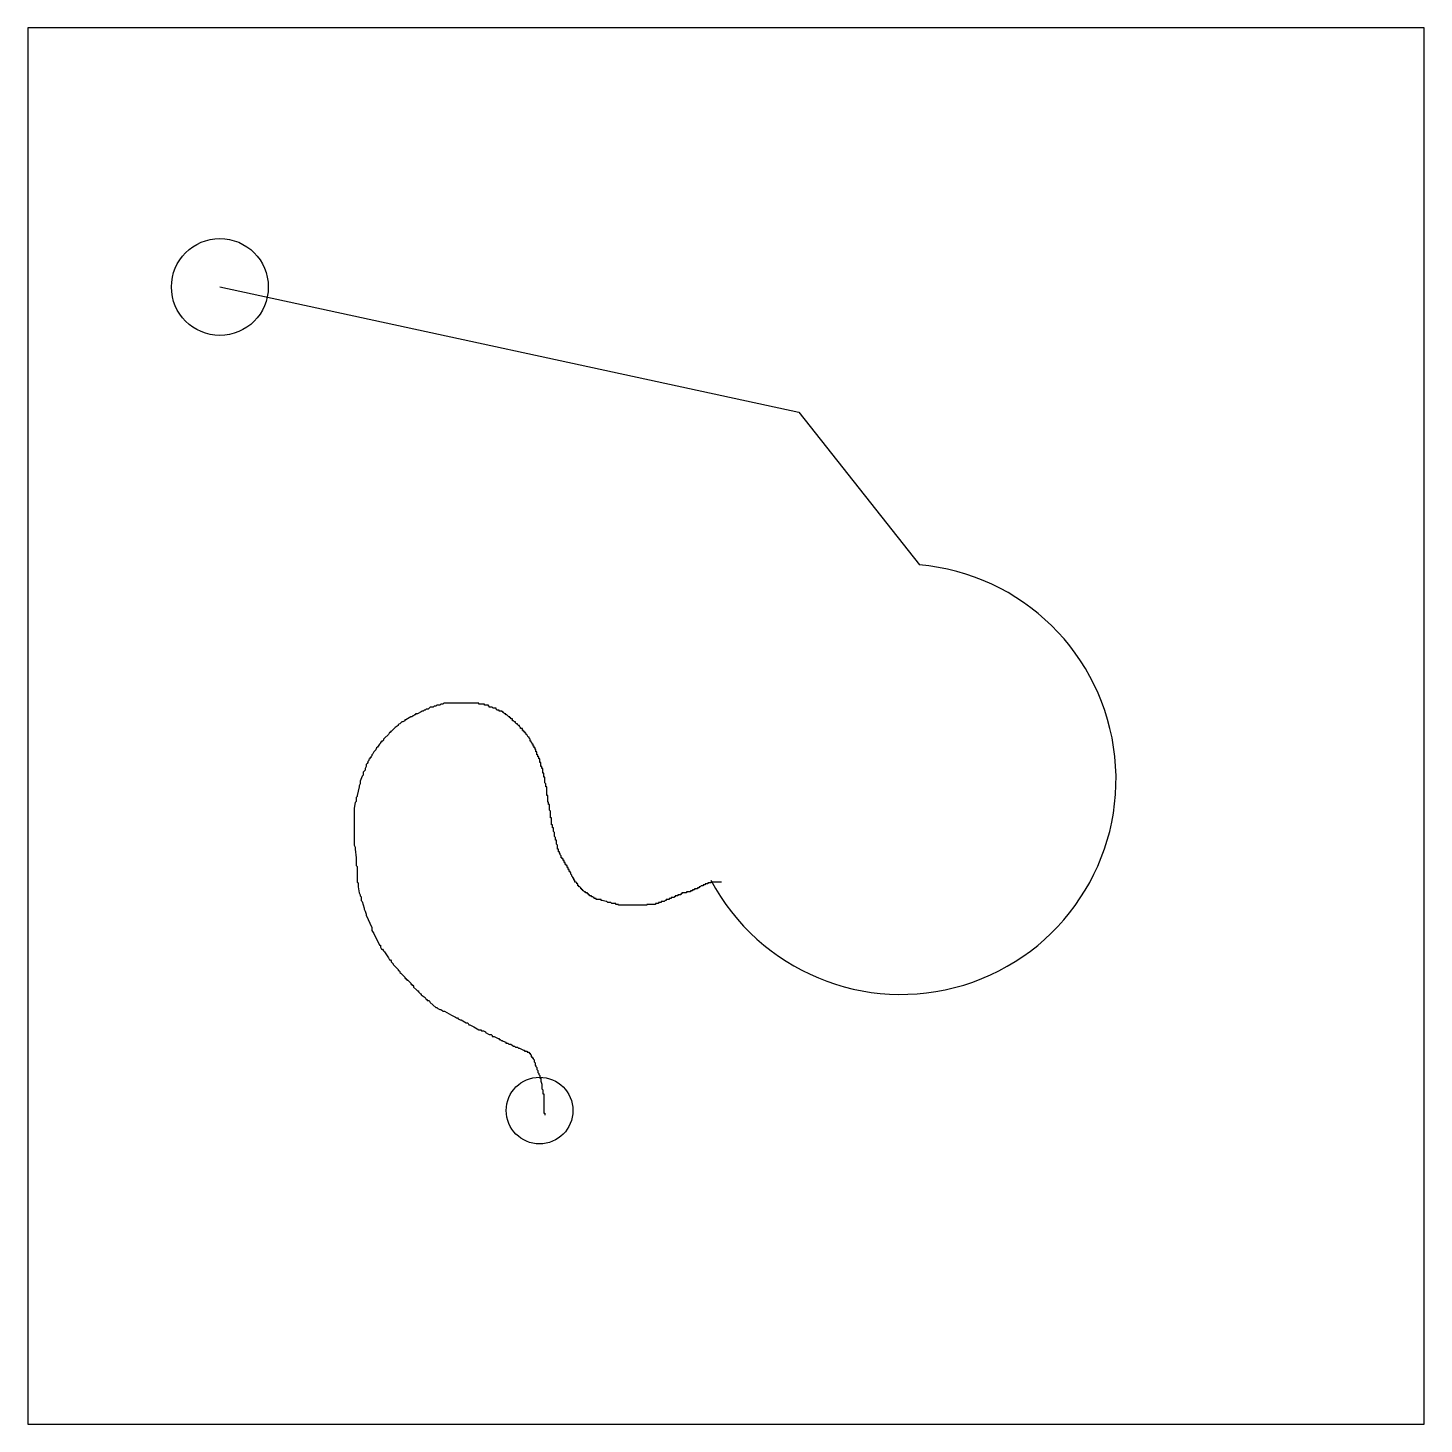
# Model space of a CAD drawing. Extents: x -47 to 53, y 1 to 101.
import ezdxf

# ---------------------------------------------------------------- set-up
doc = ezdxf.new("R2010")
doc.units = 0
doc.layers.add('LAYER_1', color=7, linetype='CONTINUOUS')

msp = doc.modelspace()

# ---------------------------------------------------------------- linework, layer by layer
at = {"layer": 'LAYER_1'}
for p, q in [((-33.21, 82.01), (8.26, 73.05)), ((8.26, 73.05), (16.89, 62.1))]:
    msp.add_line(p, q, dxfattribs=at)
at = {"layer": 'LAYER_1', "color": 240}
msp.add_lwpolyline([(-46.96, 0.56), (53.04, 0.56), (53.04, 100.56), (-46.96, 100.56)], close=True, dxfattribs=at)
at = {"layer": 'LAYER_1'}
msp.add_lwpolyline([(2.73, 39.39), (2.66, 39.39), (2.59, 39.39), (2.52, 39.39), (2.45, 39.39), (2.38, 39.39), (2.31, 39.39), (2.24, 39.39), (2.17, 39.39), (2.1, 39.39), (2.03, 39.39), (1.96, 39.39), (1.96, 39.32), (1.89, 39.32), (1.82, 39.32), (1.75, 39.32), (1.75, 39.25), (1.68, 39.25), (1.61, 39.25), (1.54, 39.25), (1.54, 39.18), (1.47, 39.18), (1.4, 39.18), (1.4, 39.11), (1.33, 39.11), (1.26, 39.11), (1.2, 39.04), (1.13, 39.04), (1.13, 38.97), (1.06, 38.97), (0.99, 38.97), (0.99, 38.9), (0.92, 38.9), (0.85, 38.9), (0.78, 38.9), (0.78, 38.83), (0.71, 38.83), (0.64, 38.83), (0.64, 38.76), (0.57, 38.76), (0.5, 38.76), (0.5, 38.69), (0.43, 38.69), (0.36, 38.69), (0.29, 38.69), (0.22, 38.69), (0.22, 38.62), (0.15, 38.62), (0.08, 38.62), (0.01, 38.62), (-0.06, 38.62), (-0.13, 38.62), (-0.13, 38.55), (-0.2, 38.55), (-0.2, 38.48), (-0.27, 38.48), (-0.34, 38.48), (-0.41, 38.48), (-0.41, 38.41), (-0.47, 38.41), (-0.54, 38.41), (-0.61, 38.41), (-0.61, 38.34), (-0.68, 38.34), (-0.68, 38.27), (-0.75, 38.27), (-0.82, 38.27), (-0.89, 38.27), (-0.89, 38.2), (-0.96, 38.2), (-1.03, 38.2), (-1.03, 38.13), (-1.1, 38.13), (-1.17, 38.13), (-1.24, 38.13), (-1.24, 38.07), (-1.31, 38.07), (-1.38, 38), (-1.45, 38), (-1.52, 38), (-1.59, 38), (-1.59, 37.93), (-1.66, 37.93), (-1.73, 37.93), (-1.8, 37.93), (-1.8, 37.86), (-1.87, 37.86), (-1.94, 37.86), (-2.01, 37.86), (-2.01, 37.79), (-2.08, 37.79), (-2.14, 37.79), (-2.21, 37.79), (-2.28, 37.79), (-2.35, 37.79), (-2.42, 37.79), (-2.49, 37.79), (-2.56, 37.79), (-2.63, 37.79), (-2.63, 37.72), (-2.7, 37.72), (-2.77, 37.72), (-2.84, 37.72), (-2.91, 37.72), (-2.98, 37.72), (-3.05, 37.72), (-3.12, 37.72), (-3.19, 37.72), (-3.26, 37.72), (-3.33, 37.72), (-3.4, 37.72), (-3.47, 37.72), (-3.54, 37.72), (-3.61, 37.72), (-3.68, 37.72), (-3.75, 37.72), (-3.82, 37.72), (-3.88, 37.72), (-3.95, 37.72), (-4.02, 37.72), (-4.09, 37.72), (-4.16, 37.72), (-4.23, 37.72), (-4.3, 37.72), (-4.37, 37.72), (-4.44, 37.72), (-4.51, 37.72), (-4.58, 37.72), (-4.65, 37.72), (-4.65, 37.79), (-4.72, 37.79), (-4.79, 37.79), (-4.86, 37.79), (-4.86, 37.86), (-4.93, 37.86), (-5, 37.86), (-5.07, 37.86), (-5.14, 37.86), (-5.21, 37.93), (-5.28, 37.93), (-5.35, 37.93), (-5.42, 37.93), (-5.49, 38), (-5.55, 38), (-5.83, 38.07), (-5.9, 38.07), (-5.9, 38.13), (-6.11, 38.13), (-6.18, 38.13), (-6.25, 38.13), (-6.25, 38.2), (-6.39, 38.2), (-6.39, 38.27), (-6.46, 38.27), (-6.53, 38.34), (-6.6, 38.34), (-6.6, 38.41), (-6.67, 38.41), (-6.74, 38.41), (-6.74, 38.48), (-6.81, 38.48), (-6.81, 38.55), (-6.88, 38.55), (-6.88, 38.62), (-6.95, 38.62), (-7.02, 38.62), (-7.02, 38.69), (-7.09, 38.69), (-7.16, 38.76), (-7.22, 38.76), (-7.22, 38.83), (-7.29, 38.83), (-7.29, 38.9), (-7.36, 38.9), (-7.36, 38.97), (-7.43, 39.04), (-7.5, 39.04), (-7.5, 39.11), (-7.57, 39.11), (-7.57, 39.18), (-7.57, 39.25), (-7.64, 39.25), (-7.64, 39.32), (-7.71, 39.39), (-7.78, 39.39), (-7.78, 39.46), (-7.78, 39.53), (-7.85, 39.53), (-7.85, 39.6), (-7.85, 39.67), (-7.92, 39.67), (-7.92, 39.74), (-7.99, 39.8), (-7.99, 39.87), (-8.06, 39.94), (-8.06, 40.01), (-8.06, 40.08), (-8.13, 40.08), (-8.13, 40.15), (-8.2, 40.15), (-8.2, 40.22), (-8.2, 40.29), (-8.27, 40.29), (-8.27, 40.36), (-8.27, 40.43), (-8.34, 40.43), (-8.34, 40.5), (-8.34, 40.57), (-8.41, 40.57), (-8.41, 40.64), (-8.48, 40.64), (-8.48, 40.71), (-8.48, 40.78), (-8.55, 40.78), (-8.55, 40.85), (-8.55, 40.92), (-8.62, 40.92), (-8.62, 40.99), (-8.62, 41.06), (-8.69, 41.06), (-8.69, 41.13), (-8.76, 41.13), (-8.76, 41.2), (-8.76, 41.27), (-8.83, 41.34), (-8.83, 41.41), (-8.89, 41.47), (-8.89, 41.54), (-8.96, 41.54), (-8.96, 41.61), (-8.96, 41.68), (-8.96, 41.75), (-9.03, 41.75), (-9.03, 41.82), (-9.03, 41.89), (-9.03, 41.96), (-9.03, 42.03), (-9.1, 42.1), (-9.1, 42.17), (-9.1, 42.24), (-9.1, 42.31), (-9.1, 42.38), (-9.17, 42.38), (-9.17, 42.45), (-9.17, 42.52), (-9.17, 42.59), (-9.24, 42.66), (-9.24, 42.73), (-9.24, 42.8), (-9.24, 42.87), (-9.24, 42.94), (-9.31, 43.01), (-9.31, 43.08), (-9.31, 43.15), (-9.31, 43.21), (-9.31, 43.28), (-9.38, 43.28), (-9.38, 43.35), (-9.38, 43.42), (-9.38, 43.49), (-9.45, 43.49), (-9.45, 43.56), (-9.45, 43.63), (-9.45, 43.7), (-9.45, 43.77), (-9.45, 43.84), (-9.45, 43.91), (-9.45, 43.98), (-9.52, 43.98), (-9.52, 44.05), (-9.52, 44.12), (-9.52, 44.19), (-9.52, 44.26), (-9.52, 44.33), (-9.52, 44.4), (-9.52, 44.47), (-9.59, 44.54), (-9.59, 44.61), (-9.59, 44.68), (-9.59, 44.75), (-9.59, 44.82), (-9.59, 44.88), (-9.59, 44.95), (-9.66, 44.95), (-9.66, 45.02), (-9.66, 45.09), (-9.73, 45.16), (-9.73, 45.23), (-9.73, 45.37), (-9.73, 45.44), (-9.73, 45.51), (-9.73, 45.58), (-9.8, 45.58), (-9.8, 45.65), (-9.8, 45.72), (-9.8, 45.79), (-9.8, 45.86), (-9.8, 45.93), (-9.8, 46), (-9.8, 46.07), (-9.8, 46.14), (-9.8, 46.21), (-9.87, 46.21), (-9.87, 46.28), (-9.87, 46.35), (-9.87, 46.42), (-9.94, 46.49), (-9.94, 46.55), (-9.94, 46.83), (-9.94, 46.9), (-10.01, 46.9), (-10.01, 46.97), (-10.01, 47.04), (-10.01, 47.11), (-10.01, 47.18), (-10.08, 47.18), (-10.08, 47.25), (-10.08, 47.32), (-10.08, 47.39), (-10.08, 47.46), (-10.08, 47.53), (-10.15, 47.53), (-10.15, 47.6), (-10.15, 47.67), (-10.22, 47.67), (-10.22, 47.74), (-10.22, 47.81), (-10.22, 47.88), (-10.22, 47.95), (-10.29, 47.95), (-10.29, 48.02), (-10.29, 48.09), (-10.29, 48.16), (-10.29, 48.22), (-10.36, 48.22), (-10.36, 48.29), (-10.36, 48.36), (-10.43, 48.36), (-10.43, 48.43), (-10.43, 48.5), (-10.5, 48.5), (-10.5, 48.57), (-10.5, 48.64), (-10.5, 48.71), (-10.57, 48.71), (-10.57, 48.78), (-10.57, 48.85), (-10.63, 48.92), (-10.63, 48.99), (-10.7, 48.99), (-10.7, 49.06), (-10.7, 49.13), (-10.77, 49.13), (-10.77, 49.2), (-10.77, 49.27), (-10.84, 49.27), (-10.84, 49.34), (-10.91, 49.41), (-10.91, 49.48), (-10.98, 49.48), (-10.98, 49.55), (-10.98, 49.62), (-11.05, 49.69), (-11.05, 49.76), (-11.12, 49.76), (-11.19, 49.9), (-11.26, 49.96), (-11.26, 50.03), (-11.33, 50.03), (-11.33, 50.1), (-11.4, 50.1), (-11.4, 50.17), (-11.47, 50.17), (-11.47, 50.24), (-11.54, 50.24), (-11.54, 50.31), (-11.54, 50.38), (-11.61, 50.38), (-11.68, 50.38), (-11.68, 50.45), (-11.75, 50.52), (-11.75, 50.59), (-11.82, 50.59), (-11.89, 50.66), (-11.89, 50.73), (-11.96, 50.73), (-12.03, 50.8), (-12.03, 50.87), (-12.1, 50.87), (-12.17, 50.94), (-12.24, 50.94), (-12.24, 51.01), (-12.24, 51.08), (-12.3, 51.08), (-12.37, 51.08), (-12.37, 51.15), (-12.44, 51.15), (-12.44, 51.22), (-12.51, 51.22), (-12.58, 51.29), (-12.65, 51.36), (-12.72, 51.36), (-12.72, 51.43), (-12.79, 51.43), (-12.86, 51.5), (-12.93, 51.5), (-12.93, 51.57), (-13, 51.57), (-13, 51.63), (-13.14, 51.63), (-13.21, 51.63), (-13.21, 51.7), (-13.28, 51.7), (-13.35, 51.7), (-13.42, 51.77), (-13.42, 51.84), (-13.49, 51.84), (-13.56, 51.84), (-13.63, 51.84), (-13.7, 51.91), (-13.77, 51.91), (-13.84, 51.91), (-13.91, 51.91), (-13.91, 51.98), (-13.97, 51.98), (-13.97, 52.05), (-14.04, 52.05), (-14.11, 52.05), (-14.18, 52.05), (-14.25, 52.05), (-14.25, 52.12), (-14.32, 52.12), (-14.39, 52.12), (-14.46, 52.12), (-14.53, 52.12), (-14.6, 52.12), (-14.67, 52.12), (-14.67, 52.19), (-14.74, 52.19), (-14.81, 52.19), (-14.88, 52.19), (-14.95, 52.19), (-15.02, 52.19), (-15.23, 52.19), (-15.3, 52.19), (-15.37, 52.19), (-15.44, 52.19), (-15.51, 52.19), (-15.58, 52.19), (-15.64, 52.19), (-15.71, 52.19), (-15.78, 52.19), (-15.85, 52.19), (-15.92, 52.19), (-15.99, 52.19), (-16.06, 52.19), (-16.13, 52.19), (-16.2, 52.19), (-16.27, 52.19), (-16.34, 52.19), (-16.41, 52.19), (-16.48, 52.19), (-16.55, 52.19), (-16.62, 52.19), (-16.69, 52.19), (-16.76, 52.19), (-16.83, 52.19), (-16.9, 52.19), (-16.97, 52.19), (-17.04, 52.19), (-17.11, 52.19), (-17.18, 52.19), (-17.25, 52.12), (-17.32, 52.12), (-17.38, 52.12), (-17.45, 52.05), (-17.52, 52.05), (-17.59, 52.05), (-17.66, 52.05), (-17.73, 51.98), (-17.8, 51.98), (-17.87, 51.98), (-17.94, 51.91), (-18.01, 51.91), (-18.08, 51.91), (-18.15, 51.91), (-18.22, 51.84), (-18.29, 51.77), (-18.36, 51.77), (-18.43, 51.77), (-18.5, 51.7), (-18.57, 51.7), (-18.64, 51.63), (-18.71, 51.63), (-18.78, 51.57), (-19.05, 51.43), (-19.12, 51.43), (-19.19, 51.43), (-19.19, 51.36), (-19.26, 51.36), (-19.33, 51.29), (-19.4, 51.29), (-19.47, 51.22), (-19.54, 51.22), (-19.89, 51.01), (-19.96, 51.01), (-19.96, 50.94), (-20.1, 50.87), (-20.17, 50.87), (-20.24, 50.8), (-20.31, 50.73), (-20.45, 50.66), (-20.45, 50.59), (-20.66, 50.45), (-20.72, 50.38), (-20.79, 50.31), (-20.86, 50.24), (-20.93, 50.17), (-21, 50.17), (-21, 50.1), (-21.07, 50.1), (-21.14, 49.96), (-21.42, 49.69), (-21.49, 49.62), (-21.49, 49.55), (-21.56, 49.48), (-21.63, 49.48), (-21.63, 49.41), (-21.7, 49.41), (-21.7, 49.34), (-21.77, 49.27), (-21.91, 49.06), (-21.98, 48.99), (-22.05, 48.85), (-22.12, 48.78), (-22.19, 48.71), (-22.26, 48.57), (-22.33, 48.5), (-22.33, 48.43), (-22.39, 48.36), (-22.39, 48.29), (-22.46, 48.29), (-22.46, 48.22), (-22.53, 48.16), (-22.53, 48.09), (-22.6, 48.02), (-22.6, 47.95), (-22.67, 47.88), (-22.74, 47.81), (-22.74, 47.67), (-22.81, 47.53), (-22.81, 47.46), (-22.81, 47.39), (-22.88, 47.32), (-22.95, 47.25), (-22.95, 47.18), (-22.95, 47.11), (-22.95, 47.04), (-23.02, 46.97), (-23.16, 46.62), (-23.16, 46.55), (-23.16, 46.49), (-23.16, 46.42), (-23.23, 46.28), (-23.23, 46.21), (-23.37, 45.58), (-23.37, 45.51), (-23.44, 45.44), (-23.44, 45.37), (-23.44, 45.3), (-23.44, 45.23), (-23.44, 45.16), (-23.51, 45.09), (-23.58, 44.68), (-23.58, 44.54), (-23.58, 44.47), (-23.58, 44.4), (-23.58, 44.33), (-23.58, 44.26), (-23.58, 44.19), (-23.58, 44.12), (-23.58, 44.05), (-23.58, 43.56), (-23.58, 43.42), (-23.58, 43.35), (-23.58, 43.28), (-23.58, 43.21), (-23.58, 43.15), (-23.58, 43.08), (-23.58, 43.01), (-23.58, 42.38), (-23.58, 42.31), (-23.58, 42.24), (-23.58, 42.17), (-23.58, 42.03), (-23.51, 41.89), (-23.51, 41.82), (-23.51, 41.75), (-23.44, 41.13), (-23.44, 40.99), (-23.44, 40.92), (-23.44, 40.85), (-23.44, 40.64), (-23.44, 40.57), (-23.37, 40.5), (-23.37, 40.43), (-23.37, 39.67), (-23.37, 39.6), (-23.37, 39.53), (-23.37, 39.39), (-23.3, 39.32), (-23.3, 39.25), (-23.3, 39.18), (-23.3, 39.04), (-23.23, 38.62), (-23.16, 38.48), (-23.16, 38.41), (-23.09, 38.34), (-23.09, 38.27), (-23.09, 38.2), (-23.09, 38.07), (-23.02, 38), (-22.88, 37.51), (-22.88, 37.44), (-22.81, 37.3), (-22.74, 37.09), (-22.74, 37.02), (-22.33, 36.12), (-22.33, 35.91), (-22.19, 35.7), (-21.77, 34.86), (-21.7, 34.86), (-21.7, 34.73), (-21.63, 34.59), (-21.56, 34.59), (-21.49, 34.45), (-21.42, 34.38), (-21.14, 33.96), (-21.07, 33.82), (-21, 33.82), (-20.93, 33.75), (-20.93, 33.68), (-20.79, 33.54), (-20.79, 33.47), (-20.72, 33.4), (-20.52, 33.19), (-20.45, 33.12), (-20.45, 33.05), (-20.38, 33.05), (-20.31, 32.99), (-20.31, 32.92), (-20.24, 32.85), (-20.17, 32.78), (-20.03, 32.64), (-19.96, 32.57), (-19.96, 32.5), (-19.89, 32.5), (-19.89, 32.43), (-19.82, 32.43), (-19.82, 32.36), (-19.75, 32.36), (-19.54, 32.15), (-19.54, 32.08), (-19.47, 32.08), (-19.47, 32.01), (-19.4, 32.01), (-19.33, 31.94), (-19.33, 31.87), (-19.12, 31.66), (-19.05, 31.59), (-18.99, 31.59), (-18.99, 31.52), (-18.92, 31.45), (-18.85, 31.38), (-18.78, 31.38), (-18.78, 31.32), (-18.5, 31.11), (-18.43, 30.97), (-18.36, 30.97), (-18.36, 30.9), (-18.22, 30.9), (-18.15, 30.76), (-17.73, 30.41), (-17.66, 30.41), (-17.59, 30.34), (-17.45, 30.27), (-17.38, 30.27), (-17.32, 30.2), (-17.25, 30.13), (-17.11, 30.13), (-16.62, 29.85), (-16.48, 29.78), (-16.34, 29.71), (-16.27, 29.65), (-16.2, 29.65), (-16.13, 29.58), (-15.99, 29.51), (-15.92, 29.51), (-15.58, 29.3), (-15.51, 29.3), (-15.44, 29.3), (-15.37, 29.16), (-15.3, 29.16), (-15.16, 29.09), (-15.02, 29.02), (-14.67, 28.81), (-14.6, 28.81), (-14.53, 28.81), (-14.46, 28.74), (-14.39, 28.74), (-14.32, 28.74), (-14.18, 28.67), (-14.18, 28.6), (-13.91, 28.46), (-13.84, 28.46), (-13.77, 28.46), (-13.7, 28.39), (-13.7, 28.32), (-13.63, 28.32), (-13.56, 28.32), (-13.28, 28.18), (-13.21, 28.18), (-13.21, 28.11), (-13.14, 28.11), (-13.07, 28.04), (-13, 28.04), (-12.93, 27.98), (-12.72, 27.91), (-12.72, 27.84), (-12.65, 27.84), (-12.58, 27.84), (-12.51, 27.77), (-12.44, 27.77), (-12.37, 27.77), (-12.17, 27.63), (-12.1, 27.63), (-12.03, 27.56), (-11.96, 27.56), (-11.89, 27.56), (-11.82, 27.49), (-11.75, 27.49), (-11.47, 27.35), (-11.4, 27.35), (-11.4, 27.28), (-11.33, 27.28), (-11.26, 27.28), (-11.19, 27.28), (-11.19, 27.21), (-11.12, 27.21), (-11.05, 27.21), (-11.05, 27.14), (-10.98, 27.14), (-10.98, 27.07), (-10.91, 27), (-10.91, 26.93), (-10.91, 26.86), (-10.84, 26.86), (-10.84, 26.79), (-10.77, 26.79), (-10.77, 26.72), (-10.7, 26.65), (-10.7, 26.58), (-10.7, 26.51), (-10.63, 26.44), (-10.63, 26.37), (-10.63, 26.3), (-10.63, 26.24), (-10.57, 26.24), (-10.57, 26.17), (-10.5, 26.1), (-10.5, 26.03), (-10.5, 25.96), (-10.43, 25.89), (-10.43, 25.75), (-10.36, 25.68), (-10.36, 25.61), (-10.29, 25.54), (-10.29, 25.47), (-10.29, 25.4), (-10.29, 25.33), (-10.22, 25.33), (-10.22, 25.26), (-10.22, 25.19), (-10.22, 25.12), (-10.15, 24.91), (-10.15, 24.84), (-10.15, 24.77), (-10.15, 24.7), (-10.15, 24.63), (-10.15, 24.57), (-10.08, 24.5), (-10.08, 24.43), (-10.08, 24.36), (-10.08, 24.29), (-10.08, 24.22), (-10.01, 24.22), (-10.01, 24.15), (-10.01, 24.08), (-10.01, 24.01), (-10.01, 23.94), (-10.01, 23.87), (-10.01, 23.8), (-10.01, 23.73), (-10.01, 23.66), (-10.01, 23.59), (-10.01, 23.52), (-10.01, 23.45), (-10.01, 23.38), (-10.01, 23.31), (-10.01, 23.24), (-10.01, 23.17), (-10.01, 23.1), (-10.01, 23.03), (-10.01, 22.96), (-10.01, 22.9), (-10.01, 22.83), (-9.94, 22.83), (-9.94, 22.76), (-9.94, 22.69)], dxfattribs=at)
at = {"layer": 'LAYER_1', "color": 240}
for centre, radius in [((-33.21, 82.01), 3.47), ((-10.31, 23.02), 2.39)]:
    msp.add_circle(centre, radius, dxfattribs=at)
at = {"layer": 'LAYER_1'}
msp.add_arc((15.57, 46.75), 15.41, 207.9237, 85.086, dxfattribs=at)

doc.saveas('drawing.dxf')
